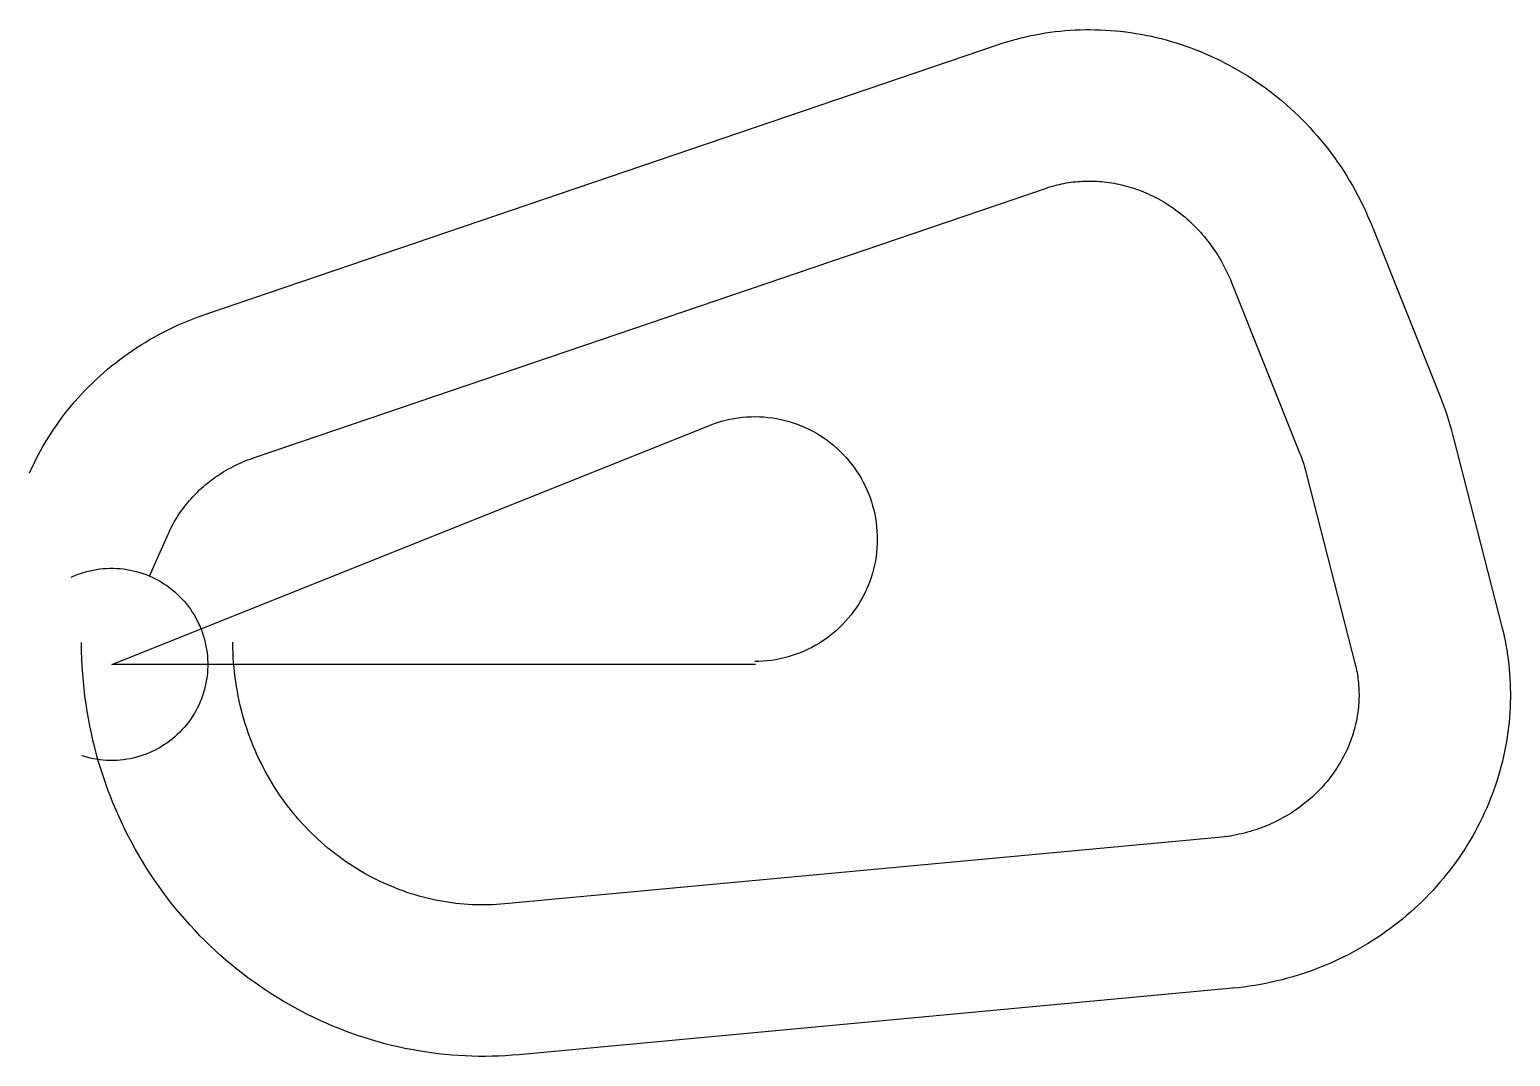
# Model space of a CAD drawing. Header units: metres. Extents: x -2494 to 42505, y -11909 to 19284.
import ezdxf

# ---------------------------------------------------------------- set-up
doc = ezdxf.new("R2010")
doc.units = ezdxf.units.M

msp = doc.modelspace()

# ---------------------------------------------------------------- linework, layer by layer
at = {"layer": 'Boundry', "color": 1}
for p, q in [((2832, 10631), (26924, 18827)), ((4313, 6276), (28405, 14472)), ((38302, 13311), (40371, 8135)), ((34031, 11604), (36099, 6428)), ((40770, 6910), (42247, 1140)), ((36314, 5770), (37790, 0)), ((1151, 2683), (1713, 3954)), ((33634, -5260), (11943, -7279)), ((34061, -9840), (12369, -11859))]:
    msp.add_line(p, q, dxfattribs=at)
at = {"layer": 'NorminalTrack', "color": 1}
msp.add_lwpolyline([(19563, 0), (0, 0), (18166, 7260), (18166, 7260), (18287, 7306), (18410, 7348), (18534, 7386), (18660, 7419), (18786, 7448), (18914, 7472), (19042, 7492), (19171, 7507), (19301, 7518), (19430, 7524), (19560, 7526), (19690, 7523), (19819, 7516), (19949, 7504), (20078, 7488), (20206, 7467), (20333, 7442), (20459, 7412), (20585, 7378), (20709, 7340), (20831, 7297), (20952, 7250), (21072, 7199), (21189, 7143), (21305, 7084), (21418, 7021), (21529, 6953), (21638, 6882), (21744, 6807), (21847, 6729), (21948, 6647), (22045, 6561), (22140, 6472), (22231, 6380), (22319, 6285), (22404, 6187), (22486, 6085), (22563, 5982), (22637, 5875), (22708, 5766), (22774, 5654), (22837, 5540), (22895, 5425), (22950, 5307), (23000, 5187), (23046, 5066), (23088, 4943), (23125, 4818), (23158, 4693), (23187, 4566), (23211, 4439), (23231, 4310), (23247, 4182), (23257, 4052), (23264, 3922), (23265, 3793), (23263, 3663), (23255, 3533), (23244, 3404), (23227, 3275), (23207, 3147), (23181, 3020), (23152, 2893), (23118, 2768), (23079, 2644), (23036, 2521), (22989, 2400), (22938, 2281), (22883, 2164), (22824, 2048), (22760, 1935), (22693, 1824), (22622, 1715), (22547, 1609), (22468, 1506), (22386, 1405), (22301, 1308), (22212, 1213), (22120, 1121), (22025, 1033), (21926, 948), (21825, 867), (21721, 789), (21614, 715), (21505, 645), (21394, 579), (21280, 516), (21164, 458), (21046, 403), (20926, 353), (20805, 307), (20682, 265), (20558, 227), (20432, 194), (20306, 166), (20178, 141), (20050, 122), (19921, 106), (19792, 95), (19662, 89), (19546, 87)], dxfattribs=at)
at = {"layer": 'WindSpiral', "color": 5}
for points in [[(26924, 18827), (27065, 18874), (27206, 18918), (27349, 18959), (27493, 18999), (27638, 19036), (27783, 19070), (27930, 19102), (28077, 19131), (28225, 19158), (28374, 19183), (28523, 19204), (28673, 19223), (28824, 19240), (28975, 19254), (29127, 19265), (29279, 19274), (29431, 19280), (29584, 19284), (29737, 19284), (29891, 19283), (30045, 19278), (30199, 19271), (30353, 19261), (30507, 19248), (30661, 19233), (30815, 19214), (30969, 19194), (31123, 19170), (31277, 19144), (31431, 19115), (31584, 19083), (31737, 19048), (31890, 19011), (32042, 18971), (32194, 18928), (32345, 18883), (32496, 18835), (32646, 18784), (32796, 18730), (32945, 18674), (33093, 18615), (33240, 18553), (33386, 18489), (33532, 18422), (33677, 18352), (33820, 18280), (33963, 18205), (34105, 18128), (34245, 18047), (34384, 17965), (34522, 17879), (34659, 17792), (34794, 17701), (34928, 17608), (35061, 17513), (35192, 17415), (35322, 17315), (35450, 17212), (35577, 17107), (35701, 17000), (35825, 16890), (35946, 16778), (36066, 16663), (36184, 16547), (36300, 16428), (36414, 16307), (36526, 16183), (36636, 16058), (36744, 15930), (36850, 15800), (36954, 15669), (37056, 15535), (37156, 15399), (37253, 15261), (37349, 15122), (37442, 14980), (37532, 14837), (37620, 14692), (37706, 14545), (37789, 14396), (37870, 14246), (37949, 14094), (38025, 13941), (38098, 13786), (38168, 13629), (38236, 13471), (38302, 13312), (38302, 13311)], [(28405, 14472), (28470, 14494), (28535, 14514), (28601, 14533), (28667, 14551), (28734, 14568), (28801, 14584), (28869, 14599), (28938, 14613), (29007, 14625), (29076, 14637), (29146, 14647), (29217, 14656), (29288, 14664), (29359, 14670), (29431, 14675), (29502, 14680), (29575, 14683), (29647, 14684), (29720, 14685), (29794, 14684), (29867, 14681), (29941, 14678), (30015, 14673), (30089, 14667), (30163, 14660), (30238, 14651), (30312, 14641), (30387, 14629), (30461, 14617), (30536, 14602), (30611, 14587), (30686, 14570), (30760, 14552), (30835, 14532), (30910, 14511), (30984, 14489), (31058, 14465), (31132, 14440), (31206, 14414), (31280, 14386), (31354, 14356), (31427, 14326), (31500, 14294), (31573, 14260), (31645, 14225), (31717, 14189), (31788, 14152), (31860, 14113), (31930, 14072), (32000, 14031), (32070, 13987), (32139, 13943), (32208, 13897), (32276, 13850), (32343, 13802), (32410, 13752), (32476, 13701), (32542, 13648), (32607, 13594), (32671, 13539), (32734, 13483), (32796, 13425), (32858, 13366), (32919, 13306), (32979, 13245), (33038, 13182), (33096, 13118), (33153, 13053), (33210, 12986), (33265, 12919), (33319, 12850), (33372, 12780), (33425, 12709), (33476, 12637), (33526, 12564), (33574, 12489), (33622, 12414), (33669, 12337), (33714, 12260), (33758, 12181), (33801, 12102), (33842, 12021), (33883, 11940), (33922, 11857), (33959, 11774), (33996, 11689), (34030, 11604), (34031, 11604)], [(-2494, 5815), (-2432, 5951), (-2368, 6087), (-2301, 6221), (-2232, 6355), (-2161, 6487), (-2087, 6619), (-2010, 6749), (-1931, 6879), (-1850, 7007), (-1766, 7134), (-1681, 7260), (-1592, 7384), (-1502, 7507), (-1409, 7629), (-1313, 7749), (-1216, 7868), (-1116, 7986), (-1014, 8101), (-910, 8216), (-804, 8328), (-695, 8439), (-585, 8548), (-472, 8656), (-357, 8761), (-240, 8865), (-122, 8967), (-1, 9067), (122, 9165), (246, 9261), (373, 9355), (501, 9448), (632, 9537), (763, 9625), (897, 9711), (1033, 9794), (1170, 9876), (1308, 9955), (1449, 10031), (1591, 10105), (1734, 10177), (1879, 10247), (2025, 10314), (2173, 10379), (2322, 10441), (2473, 10501), (2625, 10558), (2778, 10612), (2832, 10631)], [(40371, 8135), (40433, 7974), (40493, 7812), (40550, 7649), (40605, 7484), (40657, 7318), (40705, 7151), (40751, 6983), (40770, 6910)], [(36099, 6428), (36133, 6342), (36165, 6255), (36196, 6167), (36225, 6079), (36253, 5990), (36279, 5900), (36304, 5809), (36314, 5770)], [(1713, 3954), (1742, 4018), (1771, 4080), (1802, 4143), (1835, 4205), (1868, 4267), (1903, 4329), (1939, 4390), (1976, 4451), (2014, 4511), (2053, 4571), (2094, 4630), (2136, 4689), (2179, 4748), (2223, 4806), (2269, 4863), (2315, 4920), (2363, 4976), (2412, 5032), (2462, 5087), (2513, 5141), (2565, 5194), (2619, 5247), (2673, 5299), (2729, 5350), (2786, 5401), (2844, 5451), (2903, 5499), (2963, 5547), (3024, 5594), (3086, 5641), (3149, 5686), (3213, 5730), (3278, 5773), (3344, 5816), (3411, 5857), (3479, 5897), (3548, 5937), (3618, 5975), (3689, 6012), (3761, 6048), (3833, 6083), (3907, 6116), (3981, 6149), (4056, 6180), (4132, 6210), (4208, 6239), (4286, 6267), (4313, 6276)], [(-1234, 2646), (-1141, 2688), (-1046, 2726), (-951, 2761), (-854, 2792), (-756, 2820), (-657, 2845), (-557, 2866), (-457, 2884), (-356, 2898), (-254, 2909), (-153, 2916), (-51, 2919), (51, 2919), (153, 2916), (254, 2909), (356, 2898), (457, 2884), (557, 2866), (657, 2845), (756, 2820), (854, 2792), (951, 2761), (1046, 2726), (1141, 2688), (1234, 2646), (1326, 2602), (1416, 2554), (1504, 2503), (1590, 2449), (1675, 2392), (1757, 2332), (1837, 2269), (1916, 2204), (1991, 2135), (2065, 2065), (2135, 1991), (2204, 1916), (2269, 1837), (2332, 1757), (2392, 1675), (2449, 1590), (2503, 1504), (2554, 1416), (2602, 1326), (2646, 1234), (2688, 1141), (2726, 1046), (2761, 951), (2792, 854), (2820, 756), (2845, 657), (2866, 557), (2884, 457), (2898, 356), (2909, 254), (2916, 153), (2919, 51), (2919, -51), (2916, -153), (2909, -254), (2898, -356), (2884, -457), (2866, -557), (2845, -657), (2820, -756), (2792, -854), (2761, -951), (2726, -1046), (2688, -1141), (2646, -1234), (2602, -1326), (2554, -1416), (2503, -1504), (2449, -1590), (2392, -1675), (2332, -1757), (2269, -1837), (2204, -1916), (2135, -1991), (2065, -2065), (1991, -2135), (1916, -2204), (1837, -2269), (1757, -2332), (1675, -2392), (1590, -2449), (1504, -2503), (1416, -2554), (1326, -2602), (1234, -2646), (1141, -2688), (1046, -2726), (951, -2761), (854, -2792), (756, -2820), (657, -2845), (557, -2866), (457, -2884), (356, -2898), (254, -2909), (153, -2916), (51, -2919), (-51, -2919), (-153, -2916), (-254, -2909), (-356, -2898), (-457, -2884), (-557, -2866), (-657, -2845), (-756, -2820), (-854, -2792), (-902, -2777)], [(42247, 1140), (42281, 1001), (42313, 861), (42343, 720), (42370, 579), (42394, 437), (42417, 294), (42436, 150), (42454, 6), (42469, -139), (42481, -284), (42491, -430), (42498, -576), (42503, -723), (42505, -870), (42505, -1017), (42502, -1165), (42496, -1312), (42488, -1460), (42477, -1608), (42464, -1756), (42448, -1904), (42430, -2052), (42408, -2200), (42385, -2348), (42358, -2496), (42329, -2643), (42297, -2791), (42263, -2938), (42226, -3084), (42187, -3230), (42144, -3376), (42099, -3521), (42052, -3666), (42002, -3810), (41949, -3954), (41894, -4097), (41836, -4239), (41776, -4380), (41713, -4521), (41647, -4660), (41579, -4799), (41509, -4937), (41435, -5074), (41360, -5209), (41282, -5344), (41201, -5477), (41118, -5610), (41032, -5741), (40944, -5870), (40854, -5999), (40761, -6126), (40666, -6252), (40568, -6376), (40468, -6499), (40366, -6620), (40262, -6739), (40155, -6857), (40046, -6973), (39935, -7088), (39822, -7201), (39706, -7312), (39588, -7421), (39469, -7528), (39347, -7633), (39223, -7737), (39097, -7838), (38969, -7937), (38840, -8035), (38708, -8130), (38575, -8223), (38439, -8314), (38302, -8402), (38163, -8488), (38023, -8572), (37880, -8654), (37736, -8733), (37591, -8810), (37444, -8885), (37295, -8957), (37145, -9026), (36993, -9094), (36840, -9158), (36686, -9220), (36530, -9279), (36373, -9336), (36215, -9390), (36055, -9441), (35895, -9490), (35733, -9536), (35570, -9579), (35407, -9619), (35242, -9657), (35077, -9692), (34910, -9724), (34743, -9753), (34575, -9779), (34406, -9802), (34237, -9822), (34067, -9840), (34061, -9840)], [(12369, -11859), (12167, -11876), (11965, -11890), (11762, -11900), (11559, -11906), (11355, -11909), (11151, -11908), (10947, -11904), (10743, -11896), (10538, -11885), (10334, -11870), (10129, -11852), (9925, -11829), (9721, -11804), (9517, -11774), (9313, -11741), (9109, -11705), (8906, -11665), (8704, -11621), (8502, -11574), (8300, -11523), (8099, -11468), (7899, -11410), (7700, -11348), (7501, -11283), (7303, -11214), (7107, -11142), (6911, -11066), (6716, -10987), (6523, -10904), (6331, -10818), (6140, -10728), (5950, -10635), (5762, -10538), (5576, -10438), (5390, -10335), (5207, -10228), (5025, -10118), (4845, -10005), (4666, -9888), (4490, -9768), (4315, -9645), (4142, -9518), (3971, -9389), (3803, -9256), (3636, -9120), (3472, -8982), (3310, -8840), (3150, -8695), (2992, -8547), (2837, -8396), (2684, -8243), (2534, -8086), (2387, -7927), (2242, -7765), (2099, -7600), (1960, -7433), (1823, -7263), (1689, -7090), (1558, -6915), (1430, -6737), (1304, -6557), (1182, -6374), (1063, -6190), (947, -6003), (834, -5813), (724, -5622), (618, -5428), (514, -5232), (414, -5034), (318, -4835), (224, -4633), (135, -4429), (48, -4224), (-35, -4017), (-114, -3808), (-190, -3598), (-262, -3386), (-331, -3173), (-396, -2958), (-457, -2742), (-514, -2524), (-568, -2305), (-618, -2085), (-664, -1864), (-707, -1642), (-745, -1419), (-780, -1195), (-811, -970), (-838, -745), (-861, -518), (-880, -291), (-895, -64), (-907, 164), (-914, 393), (-917, 622), (-917, 663)], [(11943, -7279), (11821, -7289), (11699, -7297), (11576, -7303), (11453, -7307), (11330, -7309), (11206, -7309), (11082, -7306), (10958, -7301), (10834, -7295), (10709, -7285), (10585, -7274), (10460, -7261), (10336, -7245), (10211, -7227), (10087, -7207), (9962, -7185), (9838, -7160), (9714, -7133), (9590, -7104), (9466, -7073), (9343, -7039), (9219, -7004), (9097, -6966), (8974, -6926), (8853, -6883), (8731, -6839), (8611, -6792), (8490, -6743), (8371, -6692), (8252, -6638), (8134, -6582), (8016, -6525), (7899, -6465), (7783, -6403), (7668, -6338), (7554, -6272), (7441, -6203), (7329, -6133), (7217, -6060), (7107, -5985), (6998, -5908), (6890, -5829), (6783, -5748), (6678, -5665), (6573, -5580), (6470, -5493), (6369, -5404), (6268, -5313), (6169, -5220), (6072, -5126), (5976, -5029), (5881, -4930), (5788, -4830), (5697, -4728), (5607, -4624), (5519, -4518), (5432, -4411), (5347, -4301), (5264, -4190), (5183, -4078), (5104, -3964), (5026, -3848), (4951, -3730), (4877, -3612), (4805, -3491), (4735, -3369), (4667, -3246), (4601, -3121), (4538, -2995), (4476, -2867), (4416, -2739), (4359, -2609), (4304, -2477), (4251, -2345), (4200, -2211), (4151, -2076), (4105, -1940), (4061, -1803), (4019, -1665), (3980, -1526), (3943, -1386), (3908, -1246), (3876, -1104), (3846, -962), (3819, -818), (3794, -674), (3771, -530), (3751, -384), (3734, -238), (3719, -92), (3707, 55), (3697, 203), (3690, 350), (3685, 499), (3683, 647), (3683, 674)], [(37790, 0), (37805, -61), (37820, -123), (37833, -185), (37845, -248), (37856, -311), (37865, -375), (37874, -439), (37882, -503), (37889, -568), (37894, -634), (37899, -699), (37902, -765), (37904, -832), (37905, -898), (37905, -965), (37904, -1033), (37901, -1100), (37897, -1168), (37892, -1236), (37886, -1304), (37879, -1372), (37870, -1440), (37861, -1509), (37850, -1578), (37837, -1646), (37824, -1715), (37809, -1784), (37793, -1852), (37776, -1921), (37757, -1990), (37737, -2059), (37716, -2127), (37694, -2196), (37670, -2264), (37645, -2332), (37619, -2400), (37591, -2468), (37562, -2535), (37532, -2602), (37500, -2669), (37468, -2736), (37434, -2802), (37398, -2868), (37362, -2934), (37324, -2999), (37285, -3064), (37244, -3128), (37203, -3192), (37160, -3255), (37116, -3318), (37070, -3380), (37023, -3442), (36976, -3503), (36926, -3564), (36876, -3623), (36824, -3682), (36771, -3741), (36717, -3798), (36662, -3855), (36606, -3912), (36548, -3967), (36489, -4021), (36429, -4075), (36368, -4128), (36306, -4180), (36243, -4231), (36178, -4281), (36113, -4330), (36046, -4378), (35979, -4425), (35910, -4471), (35840, -4516), (35770, -4560), (35698, -4603), (35625, -4645), (35552, -4685), (35477, -4725), (35402, -4763), (35325, -4800), (35248, -4836), (35170, -4870), (35091, -4904), (35011, -4936), (34930, -4966), (34848, -4996), (34766, -5024), (34683, -5051), (34600, -5076), (34515, -5100), (34430, -5123), (34344, -5144), (34258, -5163), (34171, -5182), (34083, -5199), (33995, -5214), (33907, -5228), (33817, -5240), (33728, -5251), (33638, -5260), (33634, -5260)]]:
    msp.add_lwpolyline(points, dxfattribs=at)

doc.saveas('drawing.dxf')
